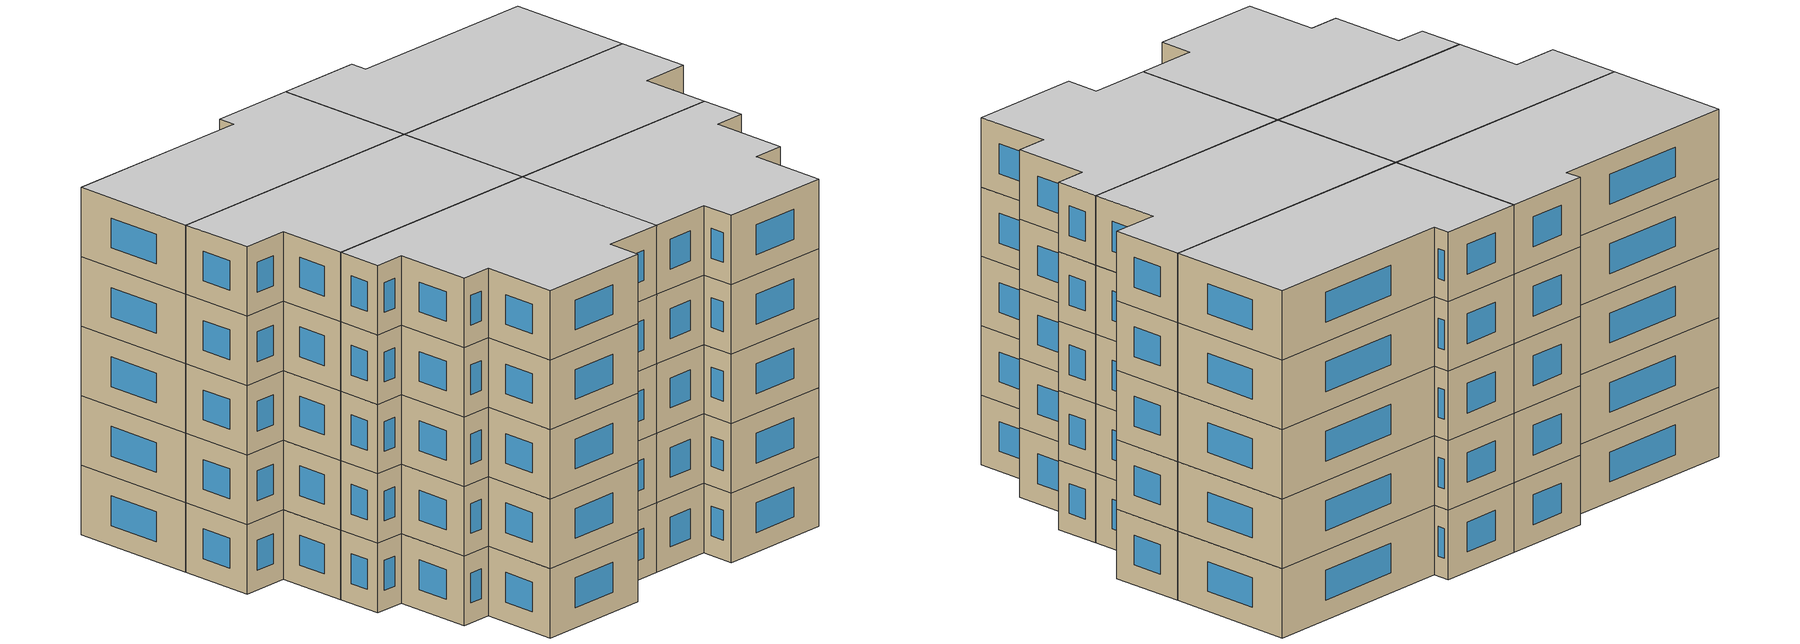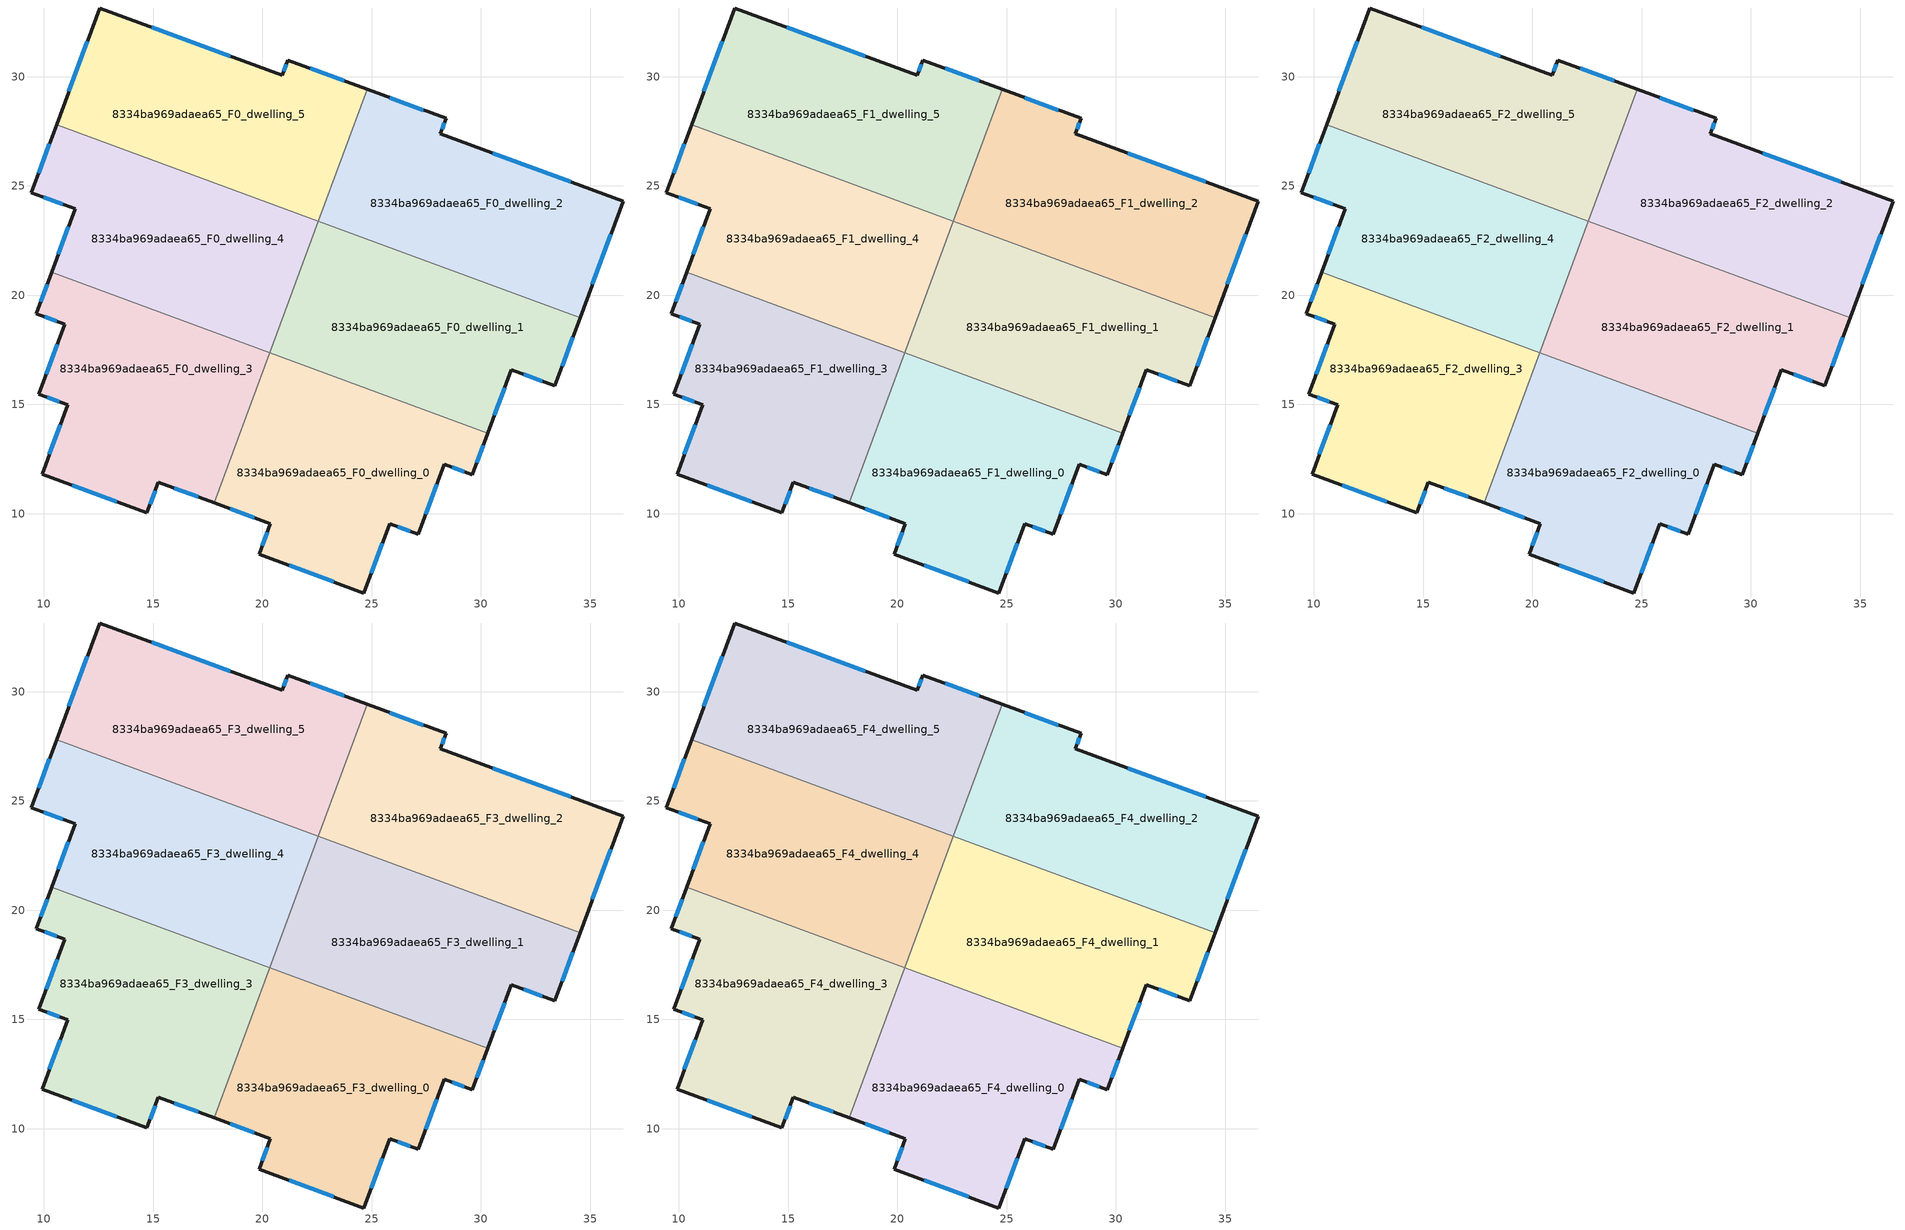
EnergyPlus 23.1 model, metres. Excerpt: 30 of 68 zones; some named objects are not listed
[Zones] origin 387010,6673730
8334ba969adaea65_F0_dwelling_0
 floor ground (EU_floor_Construction): 30.31,13.67 29.61,11.78 28.31,12.26 27.13,9.06 25.82,9.54 24.65,6.37 19.84,8.14 20.36,9.55 17.8,10.5 20.33,17.36 z0
 wall outside (EU_wall_Construction): 17.8,10.5 20.36,9.55 19.84,8.14 24.65,6.37 25.82,9.54 27.13,9.06 28.31,12.26 29.61,11.78 30.31,13.67 z0:3
 wall to 8334ba969adaea65_F0_dwelling_3 (EU_wall_Construction): 20.33,17.36 17.8,10.5 z0:3
 wall to 8334ba969adaea65_F0_dwelling_1 (EU_wall_Construction): 30.31,13.67 20.33,17.36 z0:3
 window (EU_Window_Construction): 26.19,9.41 26.76,9.2 / 24.98,7.28 25.48,8.64 / 21.22,7.63 23.27,6.88 / 20.21,9.15 19.99,8.54 / 18.53,10.22 19.63,9.82 / 29.81,12.32 30.11,13.13 / 28.68,12.13 29.24,11.92 / 27.47,9.98 27.98,11.35 z0.86:2.14
8334ba969adaea65_F0_dwelling_1
 floor ground (EU_floor_Construction): 34.54,18.97 33.39,15.85 31.39,16.59 30.31,13.67 20.33,17.36 22.56,23.39 z0
 wall outside (EU_wall_Construction): 30.31,13.67 31.39,16.59 33.39,15.85 34.54,18.97 z0:3
 wall to 8334ba969adaea65_F0_dwelling_4 (EU_wall_Construction): 22.56,23.39 20.33,17.36 z0:3
 wall to 8334ba969adaea65_F0_dwelling_2 (EU_wall_Construction): 34.54,18.97 22.56,23.39 z0:3
 window (EU_Window_Construction): 33.72,16.74 34.21,18.08 / 31.96,16.38 32.82,16.06 / 30.62,14.51 31.08,15.76 z0.86:2.14
8334ba969adaea65_F0_dwelling_2
 floor ground (EU_floor_Construction): 36.51,24.3 34.54,18.97 22.56,23.39 24.78,29.43 28.41,28.09 28.15,27.39 z0
 wall outside (EU_wall_Construction): 34.54,18.97 36.51,24.3 28.15,27.39 28.41,28.09 24.78,29.43 z0:3
 wall to 8334ba969adaea65_F0_dwelling_5 (EU_wall_Construction): 24.78,29.43 22.56,23.39 z0:3
 window (EU_Window_Construction): 34.12,25.18 30.53,26.51 / 35.1,20.49 35.94,22.78 / 27.37,28.47 25.82,29.05 / 28.22,27.59 28.33,27.89 z0.86:2.14
8334ba969adaea65_F0_dwelling_3
 floor ground (EU_floor_Construction): 20.33,17.36 17.8,10.5 15.23,11.44 14.71,10.04 9.91,11.81 11.08,14.98 9.77,15.47 10.95,18.67 9.65,19.15 10.35,21.04 z0
 wall outside (EU_wall_Construction): 10.35,21.04 9.65,19.15 10.95,18.67 9.77,15.47 11.08,14.98 9.91,11.81 14.71,10.04 15.23,11.44 17.8,10.5 z0:3
 wall to 8334ba969adaea65_F0_dwelling_4 (EU_wall_Construction): 20.33,17.36 10.35,21.04 z0:3
 window (EU_Window_Construction): 10.15,15.33 10.71,15.12 / 10.61,17.75 10.11,16.38 / 10.02,19.01 10.58,18.81 / 10.15,20.5 9.85,19.69 / 15.97,11.17 17.07,10.77 / 14.86,10.44 15.08,11.04 / 11.28,11.3 13.34,10.54 / 10.75,14.07 10.25,12.71 z0.86:2.14
8334ba969adaea65_F0_dwelling_4
 floor ground (EU_floor_Construction): 22.56,23.39 20.33,17.36 10.35,21.04 11.43,23.96 9.42,24.69 10.58,27.81 z0
 wall outside (EU_wall_Construction): 10.58,27.81 9.42,24.69 11.43,23.96 10.35,21.04 z0:3
 wall to 8334ba969adaea65_F0_dwelling_5 (EU_wall_Construction): 22.56,23.39 10.58,27.81 z0:3
 window (EU_Window_Construction): 11.12,23.12 10.66,21.87 / 10,24.48 10.85,24.17 / 10.25,26.92 9.75,25.58 z0.86:2.14
8334ba969adaea65_F0_dwelling_5
 floor ground (EU_floor_Construction): 24.78,29.43 22.56,23.39 10.58,27.81 12.54,33.14 20.9,30.06 21.16,30.76 z0
 wall outside (EU_wall_Construction): 24.78,29.43 21.16,30.76 20.9,30.06 12.54,33.14 10.58,27.81 z0:3
 window (EU_Window_Construction): 23.75,29.81 22.2,30.38 / 11.98,31.62 11.14,29.34 / 18.52,30.94 14.93,32.26 / 21.09,30.56 20.98,30.26 z0.86:2.14
8334ba969adaea65_F1_dwelling_0
 floor to 8334ba969adaea65_F0_dwelling_0 (EU_floor_Construction): 30.31,13.67 29.61,11.78 28.31,12.26 27.13,9.06 25.82,9.54 24.65,6.37 19.84,8.14 20.36,9.55 17.8,10.5 20.33,17.36 z3
 wall outside (EU_wall_Construction): 17.8,10.5 20.36,9.55 19.84,8.14 24.65,6.37 25.82,9.54 27.13,9.06 28.31,12.26 29.61,11.78 30.31,13.67 z3:6
 wall to 8334ba969adaea65_F1_dwelling_3 (EU_wall_Construction): 20.33,17.36 17.8,10.5 z3:6
 wall to 8334ba969adaea65_F1_dwelling_1 (EU_wall_Construction): 30.31,13.67 20.33,17.36 z3:6
 window (EU_Window_Construction): 26.19,9.41 26.76,9.2 / 24.98,7.28 25.48,8.64 / 21.22,7.63 23.27,6.88 / 20.21,9.15 19.99,8.54 / 18.53,10.22 19.63,9.82 / 29.81,12.32 30.11,13.13 / 28.68,12.13 29.24,11.92 / 27.47,9.98 27.98,11.35 z3.86:5.14
8334ba969adaea65_F1_dwelling_1
 floor to 8334ba969adaea65_F0_dwelling_1 (EU_floor_Construction): 34.54,18.97 33.39,15.85 31.39,16.59 30.31,13.67 20.33,17.36 22.56,23.39 z3
 wall outside (EU_wall_Construction): 30.31,13.67 31.39,16.59 33.39,15.85 34.54,18.97 z3:6
 wall to 8334ba969adaea65_F1_dwelling_4 (EU_wall_Construction): 22.56,23.39 20.33,17.36 z3:6
 wall to 8334ba969adaea65_F1_dwelling_2 (EU_wall_Construction): 34.54,18.97 22.56,23.39 z3:6
 window (EU_Window_Construction): 33.72,16.74 34.21,18.08 / 31.96,16.38 32.82,16.06 / 30.62,14.51 31.08,15.76 z3.86:5.14
8334ba969adaea65_F1_dwelling_2
 floor to 8334ba969adaea65_F0_dwelling_2 (EU_floor_Construction): 36.51,24.3 34.54,18.97 22.56,23.39 24.78,29.43 28.41,28.09 28.15,27.39 z3
 wall outside (EU_wall_Construction): 34.54,18.97 36.51,24.3 28.15,27.39 28.41,28.09 24.78,29.43 z3:6
 wall to 8334ba969adaea65_F1_dwelling_5 (EU_wall_Construction): 24.78,29.43 22.56,23.39 z3:6
 window (EU_Window_Construction): 34.12,25.18 30.53,26.51 / 35.1,20.49 35.94,22.78 / 27.37,28.47 25.82,29.05 / 28.22,27.59 28.33,27.89 z3.86:5.14
8334ba969adaea65_F1_dwelling_3
 floor to 8334ba969adaea65_F0_dwelling_3 (EU_floor_Construction): 20.33,17.36 17.8,10.5 15.23,11.44 14.71,10.04 9.91,11.81 11.08,14.98 9.77,15.47 10.95,18.67 9.65,19.15 10.35,21.04 z3
 wall outside (EU_wall_Construction): 10.35,21.04 9.65,19.15 10.95,18.67 9.77,15.47 11.08,14.98 9.91,11.81 14.71,10.04 15.23,11.44 17.8,10.5 z3:6
 wall to 8334ba969adaea65_F1_dwelling_4 (EU_wall_Construction): 20.33,17.36 10.35,21.04 z3:6
 window (EU_Window_Construction): 10.15,15.33 10.71,15.12 / 10.61,17.75 10.11,16.38 / 10.02,19.01 10.58,18.81 / 10.15,20.5 9.85,19.69 / 15.97,11.17 17.07,10.77 / 14.86,10.44 15.08,11.04 / 11.28,11.3 13.34,10.54 / 10.75,14.07 10.25,12.71 z3.86:5.14
8334ba969adaea65_F1_dwelling_4
 floor to 8334ba969adaea65_F0_dwelling_4 (EU_floor_Construction): 22.56,23.39 20.33,17.36 10.35,21.04 11.43,23.96 9.42,24.69 10.58,27.81 z3
 wall outside (EU_wall_Construction): 10.58,27.81 9.42,24.69 11.43,23.96 10.35,21.04 z3:6
 wall to 8334ba969adaea65_F1_dwelling_5 (EU_wall_Construction): 22.56,23.39 10.58,27.81 z3:6
 window (EU_Window_Construction): 11.12,23.12 10.66,21.87 / 10,24.48 10.85,24.17 / 10.25,26.92 9.75,25.58 z3.86:5.14
8334ba969adaea65_F1_dwelling_5
 floor to 8334ba969adaea65_F0_dwelling_5 (EU_floor_Construction): 24.78,29.43 22.56,23.39 10.58,27.81 12.54,33.14 20.9,30.06 21.16,30.76 z3
 wall outside (EU_wall_Construction): 24.78,29.43 21.16,30.76 20.9,30.06 12.54,33.14 10.58,27.81 z3:6
 window (EU_Window_Construction): 23.75,29.81 22.2,30.38 / 11.98,31.62 11.14,29.34 / 18.52,30.94 14.93,32.26 / 21.09,30.56 20.98,30.26 z3.86:5.14
8334ba969adaea65_F2_dwelling_0
 floor to 8334ba969adaea65_F1_dwelling_0 (EU_floor_Construction): 30.31,13.67 29.61,11.78 28.31,12.26 27.13,9.06 25.82,9.54 24.65,6.37 19.84,8.14 20.36,9.55 17.8,10.5 20.33,17.36 z6
 wall outside (EU_wall_Construction): 17.8,10.5 20.36,9.55 19.84,8.14 24.65,6.37 25.82,9.54 27.13,9.06 28.31,12.26 29.61,11.78 30.31,13.67 z6:9
 wall to 8334ba969adaea65_F2_dwelling_3 (EU_wall_Construction): 20.33,17.36 17.8,10.5 z6:9
 wall to 8334ba969adaea65_F2_dwelling_1 (EU_wall_Construction): 30.31,13.67 20.33,17.36 z6:9
 window (EU_Window_Construction): 26.19,9.41 26.76,9.2 / 24.98,7.28 25.48,8.64 / 21.22,7.63 23.27,6.88 / 20.21,9.15 19.99,8.54 / 18.53,10.22 19.63,9.82 / 29.81,12.32 30.11,13.13 / 28.68,12.13 29.24,11.92 / 27.47,9.98 27.98,11.35 z6.86:8.14
8334ba969adaea65_F2_dwelling_1
 floor to 8334ba969adaea65_F1_dwelling_1 (EU_floor_Construction): 34.54,18.97 33.39,15.85 31.39,16.59 30.31,13.67 20.33,17.36 22.56,23.39 z6
 wall outside (EU_wall_Construction): 30.31,13.67 31.39,16.59 33.39,15.85 34.54,18.97 z6:9
 wall to 8334ba969adaea65_F2_dwelling_4 (EU_wall_Construction): 22.56,23.39 20.33,17.36 z6:9
 wall to 8334ba969adaea65_F2_dwelling_2 (EU_wall_Construction): 34.54,18.97 22.56,23.39 z6:9
 window (EU_Window_Construction): 33.72,16.74 34.21,18.08 / 31.96,16.38 32.82,16.06 / 30.62,14.51 31.08,15.76 z6.86:8.14
8334ba969adaea65_F2_dwelling_2
 floor to 8334ba969adaea65_F1_dwelling_2 (EU_floor_Construction): 36.51,24.3 34.54,18.97 22.56,23.39 24.78,29.43 28.41,28.09 28.15,27.39 z6
 wall outside (EU_wall_Construction): 34.54,18.97 36.51,24.3 28.15,27.39 28.41,28.09 24.78,29.43 z6:9
 wall to 8334ba969adaea65_F2_dwelling_5 (EU_wall_Construction): 24.78,29.43 22.56,23.39 z6:9
 window (EU_Window_Construction): 34.12,25.18 30.53,26.51 / 35.1,20.49 35.94,22.78 / 27.37,28.47 25.82,29.05 / 28.22,27.59 28.33,27.89 z6.86:8.14
8334ba969adaea65_F2_dwelling_3
 floor to 8334ba969adaea65_F1_dwelling_3 (EU_floor_Construction): 20.33,17.36 17.8,10.5 15.23,11.44 14.71,10.04 9.91,11.81 11.08,14.98 9.77,15.47 10.95,18.67 9.65,19.15 10.35,21.04 z6
 wall outside (EU_wall_Construction): 10.35,21.04 9.65,19.15 10.95,18.67 9.77,15.47 11.08,14.98 9.91,11.81 14.71,10.04 15.23,11.44 17.8,10.5 z6:9
 wall to 8334ba969adaea65_F2_dwelling_4 (EU_wall_Construction): 20.33,17.36 10.35,21.04 z6:9
 window (EU_Window_Construction): 10.15,15.33 10.71,15.12 / 10.61,17.75 10.11,16.38 / 10.02,19.01 10.58,18.81 / 10.15,20.5 9.85,19.69 / 15.97,11.17 17.07,10.77 / 14.86,10.44 15.08,11.04 / 11.28,11.3 13.34,10.54 / 10.75,14.07 10.25,12.71 z6.86:8.14
8334ba969adaea65_F2_dwelling_4
 floor to 8334ba969adaea65_F1_dwelling_4 (EU_floor_Construction): 22.56,23.39 20.33,17.36 10.35,21.04 11.43,23.96 9.42,24.69 10.58,27.81 z6
 wall outside (EU_wall_Construction): 10.58,27.81 9.42,24.69 11.43,23.96 10.35,21.04 z6:9
 wall to 8334ba969adaea65_F2_dwelling_5 (EU_wall_Construction): 22.56,23.39 10.58,27.81 z6:9
 window (EU_Window_Construction): 11.12,23.12 10.66,21.87 / 10,24.48 10.85,24.17 / 10.25,26.92 9.75,25.58 z6.86:8.14
8334ba969adaea65_F2_dwelling_5
 floor to 8334ba969adaea65_F1_dwelling_5 (EU_floor_Construction): 24.78,29.43 22.56,23.39 10.58,27.81 12.54,33.14 20.9,30.06 21.16,30.76 z6
 wall outside (EU_wall_Construction): 24.78,29.43 21.16,30.76 20.9,30.06 12.54,33.14 10.58,27.81 z6:9
 window (EU_Window_Construction): 23.75,29.81 22.2,30.38 / 11.98,31.62 11.14,29.34 / 18.52,30.94 14.93,32.26 / 21.09,30.56 20.98,30.26 z6.86:8.14
8334ba969adaea65_F3_dwelling_0
 floor to 8334ba969adaea65_F2_dwelling_0 (EU_floor_Construction): 30.31,13.67 29.61,11.78 28.31,12.26 27.13,9.06 25.82,9.54 24.65,6.37 19.84,8.14 20.36,9.55 17.8,10.5 20.33,17.36 z9
 wall outside (EU_wall_Construction): 17.8,10.5 20.36,9.55 19.84,8.14 24.65,6.37 25.82,9.54 27.13,9.06 28.31,12.26 29.61,11.78 30.31,13.67 z9:12
 wall to 8334ba969adaea65_F3_dwelling_3 (EU_wall_Construction): 20.33,17.36 17.8,10.5 z9:12
 wall to 8334ba969adaea65_F3_dwelling_1 (EU_wall_Construction): 30.31,13.67 20.33,17.36 z9:12
 window (EU_Window_Construction): 26.19,9.41 26.76,9.2 / 24.98,7.28 25.48,8.64 / 21.22,7.63 23.27,6.88 / 20.21,9.15 19.99,8.54 / 18.53,10.22 19.63,9.82 / 29.81,12.32 30.11,13.13 / 28.68,12.13 29.24,11.92 / 27.47,9.98 27.98,11.35 z9.86:11.14
8334ba969adaea65_F3_dwelling_1
 floor to 8334ba969adaea65_F2_dwelling_1 (EU_floor_Construction): 34.54,18.97 33.39,15.85 31.39,16.59 30.31,13.67 20.33,17.36 22.56,23.39 z9
 wall outside (EU_wall_Construction): 30.31,13.67 31.39,16.59 33.39,15.85 34.54,18.97 z9:12
 wall to 8334ba969adaea65_F3_dwelling_4 (EU_wall_Construction): 22.56,23.39 20.33,17.36 z9:12
 wall to 8334ba969adaea65_F3_dwelling_2 (EU_wall_Construction): 34.54,18.97 22.56,23.39 z9:12
 window (EU_Window_Construction): 33.72,16.74 34.21,18.08 / 31.96,16.38 32.82,16.06 / 30.62,14.51 31.08,15.76 z9.86:11.14
8334ba969adaea65_F3_dwelling_2
 floor to 8334ba969adaea65_F2_dwelling_2 (EU_floor_Construction): 36.51,24.3 34.54,18.97 22.56,23.39 24.78,29.43 28.41,28.09 28.15,27.39 z9
 wall outside (EU_wall_Construction): 34.54,18.97 36.51,24.3 28.15,27.39 28.41,28.09 24.78,29.43 z9:12
 wall to 8334ba969adaea65_F3_dwelling_5 (EU_wall_Construction): 24.78,29.43 22.56,23.39 z9:12
 window (EU_Window_Construction): 34.12,25.18 30.53,26.51 / 35.1,20.49 35.94,22.78 / 27.37,28.47 25.82,29.05 / 28.22,27.59 28.33,27.89 z9.86:11.14
8334ba969adaea65_F3_dwelling_3
 floor to 8334ba969adaea65_F2_dwelling_3 (EU_floor_Construction): 20.33,17.36 17.8,10.5 15.23,11.44 14.71,10.04 9.91,11.81 11.08,14.98 9.77,15.47 10.95,18.67 9.65,19.15 10.35,21.04 z9
 wall outside (EU_wall_Construction): 10.35,21.04 9.65,19.15 10.95,18.67 9.77,15.47 11.08,14.98 9.91,11.81 14.71,10.04 15.23,11.44 17.8,10.5 z9:12
 wall to 8334ba969adaea65_F3_dwelling_4 (EU_wall_Construction): 20.33,17.36 10.35,21.04 z9:12
 window (EU_Window_Construction): 10.15,15.33 10.71,15.12 / 10.61,17.75 10.11,16.38 / 10.02,19.01 10.58,18.81 / 10.15,20.5 9.85,19.69 / 15.97,11.17 17.07,10.77 / 14.86,10.44 15.08,11.04 / 11.28,11.3 13.34,10.54 / 10.75,14.07 10.25,12.71 z9.86:11.14
8334ba969adaea65_F3_dwelling_4
 floor to 8334ba969adaea65_F2_dwelling_4 (EU_floor_Construction): 22.56,23.39 20.33,17.36 10.35,21.04 11.43,23.96 9.42,24.69 10.58,27.81 z9
 wall outside (EU_wall_Construction): 10.58,27.81 9.42,24.69 11.43,23.96 10.35,21.04 z9:12
 wall to 8334ba969adaea65_F3_dwelling_5 (EU_wall_Construction): 22.56,23.39 10.58,27.81 z9:12
 window (EU_Window_Construction): 11.12,23.12 10.66,21.87 / 10,24.48 10.85,24.17 / 10.25,26.92 9.75,25.58 z9.86:11.14
8334ba969adaea65_F3_dwelling_5
 floor to 8334ba969adaea65_F2_dwelling_5 (EU_floor_Construction): 24.78,29.43 22.56,23.39 10.58,27.81 12.54,33.14 20.9,30.06 21.16,30.76 z9
 wall outside (EU_wall_Construction): 24.78,29.43 21.16,30.76 20.9,30.06 12.54,33.14 10.58,27.81 z9:12
 window (EU_Window_Construction): 23.75,29.81 22.2,30.38 / 11.98,31.62 11.14,29.34 / 18.52,30.94 14.93,32.26 / 21.09,30.56 20.98,30.26 z9.86:11.14
8334ba969adaea65_F4_dwelling_0
 floor to 8334ba969adaea65_F3_dwelling_0 (EU_floor_Construction): 30.31,13.67 29.61,11.78 28.31,12.26 27.13,9.06 25.82,9.54 24.65,6.37 19.84,8.14 20.36,9.55 17.8,10.5 20.33,17.36 z12
 wall outside (EU_wall_Construction): 17.8,10.5 20.36,9.55 19.84,8.14 24.65,6.37 25.82,9.54 27.13,9.06 28.31,12.26 29.61,11.78 30.31,13.67 z12:15
 wall to 8334ba969adaea65_F4_dwelling_3 (EU_wall_Construction): 20.33,17.36 17.8,10.5 z12:15
 wall to 8334ba969adaea65_F4_dwelling_1 (EU_wall_Construction): 30.31,13.67 20.33,17.36 z12:15
 window (EU_Window_Construction): 26.19,9.41 26.76,9.2 / 24.98,7.28 25.48,8.64 / 21.22,7.63 23.27,6.88 / 20.21,9.15 19.99,8.54 / 18.53,10.22 19.63,9.82 / 29.81,12.32 30.11,13.13 / 28.68,12.13 29.24,11.92 / 27.47,9.98 27.98,11.35 z12.86:14.14
 ceiling to 8334ba969adaea65_F5_dwelling_0 (EU_floor_Construction): 27.13,9.06 28.31,12.26 29.61,11.78 30.31,13.67 20.33,17.36 17.8,10.5 20.36,9.55 19.84,8.14 24.65,6.37 25.82,9.54 z15
8334ba969adaea65_F4_dwelling_1
 floor to 8334ba969adaea65_F3_dwelling_1 (EU_floor_Construction): 34.54,18.97 33.39,15.85 31.39,16.59 30.31,13.67 20.33,17.36 22.56,23.39 z12
 wall outside (EU_wall_Construction): 30.31,13.67 31.39,16.59 33.39,15.85 34.54,18.97 z12:15
 wall to 8334ba969adaea65_F4_dwelling_4 (EU_wall_Construction): 22.56,23.39 20.33,17.36 z12:15
 wall to 8334ba969adaea65_F4_dwelling_2 (EU_wall_Construction): 34.54,18.97 22.56,23.39 z12:15
 window (EU_Window_Construction): 33.72,16.74 34.21,18.08 / 31.96,16.38 32.82,16.06 / 30.62,14.51 31.08,15.76 z12.86:14.14
 ceiling to 8334ba969adaea65_F5_dwelling_1 (EU_floor_Construction): 33.39,15.85 34.54,18.97 22.56,23.39 20.33,17.36 30.31,13.67 31.39,16.59 z15
8334ba969adaea65_F4_dwelling_2
 floor to 8334ba969adaea65_F3_dwelling_2 (EU_floor_Construction): 36.51,24.3 34.54,18.97 22.56,23.39 24.78,29.43 28.41,28.09 28.15,27.39 z12
 wall outside (EU_wall_Construction): 34.54,18.97 36.51,24.3 28.15,27.39 28.41,28.09 24.78,29.43 z12:15
 wall to 8334ba969adaea65_F4_dwelling_5 (EU_wall_Construction): 24.78,29.43 22.56,23.39 z12:15
 window (EU_Window_Construction): 34.12,25.18 30.53,26.51 / 35.1,20.49 35.94,22.78 / 27.37,28.47 25.82,29.05 / 28.22,27.59 28.33,27.89 z12.86:14.14
 ceiling to 8334ba969adaea65_F5_dwelling_2 (EU_floor_Construction): 34.54,18.97 36.51,24.3 28.15,27.39 28.41,28.09 24.78,29.43 22.56,23.39 z15
8334ba969adaea65_F4_dwelling_3
 floor to 8334ba969adaea65_F3_dwelling_3 (EU_floor_Construction): 20.33,17.36 17.8,10.5 15.23,11.44 14.71,10.04 9.91,11.81 11.08,14.98 9.77,15.47 10.95,18.67 9.65,19.15 10.35,21.04 z12
 wall outside (EU_wall_Construction): 10.35,21.04 9.65,19.15 10.95,18.67 9.77,15.47 11.08,14.98 9.91,11.81 14.71,10.04 15.23,11.44 17.8,10.5 z12:15
 wall to 8334ba969adaea65_F4_dwelling_4 (EU_wall_Construction): 20.33,17.36 10.35,21.04 z12:15
 window (EU_Window_Construction): 10.15,15.33 10.71,15.12 / 10.61,17.75 10.11,16.38 / 10.02,19.01 10.58,18.81 / 10.15,20.5 9.85,19.69 / 15.97,11.17 17.07,10.77 / 14.86,10.44 15.08,11.04 / 11.28,11.3 13.34,10.54 / 10.75,14.07 10.25,12.71 z12.86:14.14
 ceiling to 8334ba969adaea65_F5_dwelling_3 (EU_floor_Construction): 17.8,10.5 20.33,17.36 10.35,21.04 9.65,19.15 10.95,18.67 9.77,15.47 11.08,14.98 9.91,11.81 14.71,10.04 15.23,11.44 z15
8334ba969adaea65_F4_dwelling_4
 floor to 8334ba969adaea65_F3_dwelling_4 (EU_floor_Construction): 22.56,23.39 20.33,17.36 10.35,21.04 11.43,23.96 9.42,24.69 10.58,27.81 z12
 wall outside (EU_wall_Construction): 10.58,27.81 9.42,24.69 11.43,23.96 10.35,21.04 z12:15
 wall to 8334ba969adaea65_F4_dwelling_5 (EU_wall_Construction): 22.56,23.39 10.58,27.81 z12:15
 window (EU_Window_Construction): 11.12,23.12 10.66,21.87 / 10,24.48 10.85,24.17 / 10.25,26.92 9.75,25.58 z12.86:14.14
 ceiling to 8334ba969adaea65_F5_dwelling_4 (EU_floor_Construction): 20.33,17.36 22.56,23.39 10.58,27.81 9.42,24.69 11.43,23.96 10.35,21.04 z15
8334ba969adaea65_F4_dwelling_5
 floor to 8334ba969adaea65_F3_dwelling_5 (EU_floor_Construction): 24.78,29.43 22.56,23.39 10.58,27.81 12.54,33.14 20.9,30.06 21.16,30.76 z12
 wall outside (EU_wall_Construction): 24.78,29.43 21.16,30.76 20.9,30.06 12.54,33.14 10.58,27.81 z12:15
 window (EU_Window_Construction): 23.75,29.81 22.2,30.38 / 11.98,31.62 11.14,29.34 / 18.52,30.94 14.93,32.26 / 21.09,30.56 20.98,30.26 z12.86:14.14
 ceiling to 8334ba969adaea65_F5_dwelling_5 (EU_floor_Construction): 22.56,23.39 24.78,29.43 21.16,30.76 20.9,30.06 12.54,33.14 10.58,27.81 z15
[Building]
EU S2 Campaign: North Axis=0; Terrain=City; Solar Distribution=FullExterior
[Site:Location]
Helsinki-Vantaa.AP: Latitude=60.317; Longitude=24.963; Time Zone=2; Elevation=54.6
[SizingPeriod:WeatherFileDays]
AnnualSizingPeriod: Begin Month=1; Begin Day of Month=1; End Month=12; End Day of Month=31; Day of Week for Start Day=Monday; Use Weather File Daylight Saving Period=No; Use Weather File Rain and Snow Indicators=No
[MATERIAL]
EU_InternalMass_Material: Roughness=MediumRough; Thickness=0.1; Conductivity=1; Density=1800; Specific Heat=900; Thermal Absorptance=0.9; Solar Absorptance=0.7; Visible Absorptance=0.7
[MATERIAL:NOMASS] Roughness=MediumRough; Thermal Absorptance=0.9; Solar Absorptance=0.7; Visible Absorptance=0.7
Name | Thermal Resistance
EU_wall_NoMass | 2.6932
EU_floor_NoMass | 2.22482
[WINDOWMATERIAL:SIMPLEGLAZINGSYSTEM]
EU_Window_SimpleGlazing: UFactor=2.14966; Solar Heat Gain Coefficient=0.7; Visible Transmittance=0.7
[CONSTRUCTION]
EU_wall_Construction: EU_wall_NoMass
EU_floor_Construction: EU_floor_NoMass
EU_Window_Construction: EU_Window_SimpleGlazing
EU_InternalMass_Construction: EU_InternalMass_Material
[ZONE] Type=1; Multiplier=1; Ceiling Height=autocalculate; Floor Area=autocalculate; Part of Total Floor Area=Yes
Name | Volume
8334ba969adaea65_F0_dwelling_0; 8334ba969adaea65_F1_dwelling_0; 8334ba969adaea65_F2_dwelling_0; 8334ba969adaea65_F3_dwelling_0; 8334ba969adaea65_F4_dwelling_0 | 226.511
8334ba969adaea65_F0_dwelling_1; 8334ba969adaea65_F1_dwelling_1; 8334ba969adaea65_F2_dwelling_1; 8334ba969adaea65_F3_dwelling_1; 8334ba969adaea65_F4_dwelling_1 | 226.518
8334ba969adaea65_F0_dwelling_2; 8334ba969adaea65_F1_dwelling_2; 8334ba969adaea65_F2_dwelling_2; 8334ba969adaea65_F3_dwelling_2; 8334ba969adaea65_F4_dwelling_2 | 226.515
8334ba969adaea65_F0_dwelling_3; 8334ba969adaea65_F1_dwelling_3; 8334ba969adaea65_F2_dwelling_3; 8334ba969adaea65_F3_dwelling_3; 8334ba969adaea65_F4_dwelling_3 | 226.514
8334ba969adaea65_F0_dwelling_4; 8334ba969adaea65_F1_dwelling_4; 8334ba969adaea65_F2_dwelling_4; 8334ba969adaea65_F3_dwelling_4; 8334ba969adaea65_F4_dwelling_4 | 226.5
8334ba969adaea65_F0_dwelling_5; 8334ba969adaea65_F1_dwelling_5; 8334ba969adaea65_F2_dwelling_5; 8334ba969adaea65_F3_dwelling_5; 8334ba969adaea65_F4_dwelling_5 | 226.492
[INTERNALMASS] Construction=EU_InternalMass_Construction
Name | Zone or ZoneList | Surface Area
8334ba969adaea65_F0_dwelling_0_EU_InternalMass | 8334ba969adaea65_F0_dwelling_0 | 75.5045
8334ba969adaea65_F0_dwelling_1_EU_InternalMass | 8334ba969adaea65_F0_dwelling_1 | 75.5056
8334ba969adaea65_F0_dwelling_2_EU_InternalMass | 8334ba969adaea65_F0_dwelling_2 | 75.5049
8334ba969adaea65_F0_dwelling_3_EU_InternalMass | 8334ba969adaea65_F0_dwelling_3 | 75.5039
8334ba969adaea65_F0_dwelling_4_EU_InternalMass | 8334ba969adaea65_F0_dwelling_4 | 75.5001
8334ba969adaea65_F0_dwelling_5_EU_InternalMass | 8334ba969adaea65_F0_dwelling_5 | 75.4975
8334ba969adaea65_F1_dwelling_0_EU_InternalMass | 8334ba969adaea65_F1_dwelling_0 | 75.5045
8334ba969adaea65_F1_dwelling_1_EU_InternalMass | 8334ba969adaea65_F1_dwelling_1 | 75.5056
8334ba969adaea65_F1_dwelling_2_EU_InternalMass | 8334ba969adaea65_F1_dwelling_2 | 75.5049
8334ba969adaea65_F1_dwelling_3_EU_InternalMass | 8334ba969adaea65_F1_dwelling_3 | 75.5039
8334ba969adaea65_F1_dwelling_4_EU_InternalMass | 8334ba969adaea65_F1_dwelling_4 | 75.5001
8334ba969adaea65_F1_dwelling_5_EU_InternalMass | 8334ba969adaea65_F1_dwelling_5 | 75.4975
8334ba969adaea65_F2_dwelling_0_EU_InternalMass | 8334ba969adaea65_F2_dwelling_0 | 75.5045
8334ba969adaea65_F2_dwelling_1_EU_InternalMass | 8334ba969adaea65_F2_dwelling_1 | 75.5056
8334ba969adaea65_F2_dwelling_2_EU_InternalMass | 8334ba969adaea65_F2_dwelling_2 | 75.5049
8334ba969adaea65_F2_dwelling_3_EU_InternalMass | 8334ba969adaea65_F2_dwelling_3 | 75.5039
8334ba969adaea65_F2_dwelling_4_EU_InternalMass | 8334ba969adaea65_F2_dwelling_4 | 75.5001
8334ba969adaea65_F2_dwelling_5_EU_InternalMass | 8334ba969adaea65_F2_dwelling_5 | 75.4975
8334ba969adaea65_F3_dwelling_0_EU_InternalMass | 8334ba969adaea65_F3_dwelling_0 | 75.5045
8334ba969adaea65_F3_dwelling_1_EU_InternalMass | 8334ba969adaea65_F3_dwelling_1 | 75.5056
8334ba969adaea65_F3_dwelling_2_EU_InternalMass | 8334ba969adaea65_F3_dwelling_2 | 75.5049
8334ba969adaea65_F3_dwelling_3_EU_InternalMass | 8334ba969adaea65_F3_dwelling_3 | 75.5039
8334ba969adaea65_F3_dwelling_4_EU_InternalMass | 8334ba969adaea65_F3_dwelling_4 | 75.5001
8334ba969adaea65_F3_dwelling_5_EU_InternalMass | 8334ba969adaea65_F3_dwelling_5 | 75.4975
8334ba969adaea65_F4_dwelling_0_EU_InternalMass | 8334ba969adaea65_F4_dwelling_0 | 75.5045
8334ba969adaea65_F4_dwelling_1_EU_InternalMass | 8334ba969adaea65_F4_dwelling_1 | 75.5056
8334ba969adaea65_F4_dwelling_2_EU_InternalMass | 8334ba969adaea65_F4_dwelling_2 | 75.5049
8334ba969adaea65_F4_dwelling_3_EU_InternalMass | 8334ba969adaea65_F4_dwelling_3 | 75.5039
8334ba969adaea65_F4_dwelling_4_EU_InternalMass | 8334ba969adaea65_F4_dwelling_4 | 75.5001
8334ba969adaea65_F4_dwelling_5_EU_InternalMass | 8334ba969adaea65_F4_dwelling_5 | 75.4975
[OTHEREQUIPMENT] Fuel Type=Electricity; Design Level Calculation Method=Watts/Area; Power per Zone Floor Area=1; Fraction Latent=0; Fraction Radiant=0; Fraction Lost=0; Carbon Dioxide Generation Rate=0; EndUse Subcategory=EU_Step8_InternalGains
Name | Zone or ZoneList or Space or SpaceList | Schedule
EU_Step8_InternalGain_8334ba969adaea65_F0_dwelling_0_f000 | 8334ba969adaea65_F0_dwelling_0 | EU_Step8_GainSchedule_8334ba969adaea65_F0_dwelling_0_f000
EU_Step8_InternalGain_8334ba969adaea65_F0_dwelling_1_f000 | 8334ba969adaea65_F0_dwelling_1 | EU_Step8_GainSchedule_8334ba969adaea65_F0_dwelling_1_f000
EU_Step8_InternalGain_8334ba969adaea65_F0_dwelling_2_f000 | 8334ba969adaea65_F0_dwelling_2 | EU_Step8_GainSchedule_8334ba969adaea65_F0_dwelling_2_f000
EU_Step8_InternalGain_8334ba969adaea65_F0_dwelling_3_f000 | 8334ba969adaea65_F0_dwelling_3 | EU_Step8_GainSchedule_8334ba969adaea65_F0_dwelling_3_f000
EU_Step8_InternalGain_8334ba969adaea65_F0_dwelling_4_f000 | 8334ba969adaea65_F0_dwelling_4 | EU_Step8_GainSchedule_8334ba969adaea65_F0_dwelling_4_f000
EU_Step8_InternalGain_8334ba969adaea65_F0_dwelling_5_f000 | 8334ba969adaea65_F0_dwelling_5 | EU_Step8_GainSchedule_8334ba969adaea65_F0_dwelling_5_f000
EU_Step8_InternalGain_8334ba969adaea65_F1_dwelling_0_f000 | 8334ba969adaea65_F1_dwelling_0 | EU_Step8_GainSchedule_8334ba969adaea65_F1_dwelling_0_f000
EU_Step8_InternalGain_8334ba969adaea65_F1_dwelling_1_f000 | 8334ba969adaea65_F1_dwelling_1 | EU_Step8_GainSchedule_8334ba969adaea65_F1_dwelling_1_f000
EU_Step8_InternalGain_8334ba969adaea65_F1_dwelling_2_f000 | 8334ba969adaea65_F1_dwelling_2 | EU_Step8_GainSchedule_8334ba969adaea65_F1_dwelling_2_f000
EU_Step8_InternalGain_8334ba969adaea65_F1_dwelling_3_f000 | 8334ba969adaea65_F1_dwelling_3 | EU_Step8_GainSchedule_8334ba969adaea65_F1_dwelling_3_f000
EU_Step8_InternalGain_8334ba969adaea65_F1_dwelling_4_f000 | 8334ba969adaea65_F1_dwelling_4 | EU_Step8_GainSchedule_8334ba969adaea65_F1_dwelling_4_f000
EU_Step8_InternalGain_8334ba969adaea65_F1_dwelling_5_f000 | 8334ba969adaea65_F1_dwelling_5 | EU_Step8_GainSchedule_8334ba969adaea65_F1_dwelling_5_f000
EU_Step8_InternalGain_8334ba969adaea65_F2_dwelling_0_f000 | 8334ba969adaea65_F2_dwelling_0 | EU_Step8_GainSchedule_8334ba969adaea65_F2_dwelling_0_f000
EU_Step8_InternalGain_8334ba969adaea65_F2_dwelling_1_f000 | 8334ba969adaea65_F2_dwelling_1 | EU_Step8_GainSchedule_8334ba969adaea65_F2_dwelling_1_f000
EU_Step8_InternalGain_8334ba969adaea65_F2_dwelling_2_f000 | 8334ba969adaea65_F2_dwelling_2 | EU_Step8_GainSchedule_8334ba969adaea65_F2_dwelling_2_f000
EU_Step8_InternalGain_8334ba969adaea65_F2_dwelling_3_f000 | 8334ba969adaea65_F2_dwelling_3 | EU_Step8_GainSchedule_8334ba969adaea65_F2_dwelling_3_f000
EU_Step8_InternalGain_8334ba969adaea65_F2_dwelling_4_f000 | 8334ba969adaea65_F2_dwelling_4 | EU_Step8_GainSchedule_8334ba969adaea65_F2_dwelling_4_f000
EU_Step8_InternalGain_8334ba969adaea65_F2_dwelling_5_f000 | 8334ba969adaea65_F2_dwelling_5 | EU_Step8_GainSchedule_8334ba969adaea65_F2_dwelling_5_f000
EU_Step8_InternalGain_8334ba969adaea65_F3_dwelling_0_f000 | 8334ba969adaea65_F3_dwelling_0 | EU_Step8_GainSchedule_8334ba969adaea65_F3_dwelling_0_f000
EU_Step8_InternalGain_8334ba969adaea65_F3_dwelling_1_f000 | 8334ba969adaea65_F3_dwelling_1 | EU_Step8_GainSchedule_8334ba969adaea65_F3_dwelling_1_f000
EU_Step8_InternalGain_8334ba969adaea65_F3_dwelling_2_f000 | 8334ba969adaea65_F3_dwelling_2 | EU_Step8_GainSchedule_8334ba969adaea65_F3_dwelling_2_f000
EU_Step8_InternalGain_8334ba969adaea65_F3_dwelling_3_f000 | 8334ba969adaea65_F3_dwelling_3 | EU_Step8_GainSchedule_8334ba969adaea65_F3_dwelling_3_f000
EU_Step8_InternalGain_8334ba969adaea65_F3_dwelling_4_f000 | 8334ba969adaea65_F3_dwelling_4 | EU_Step8_GainSchedule_8334ba969adaea65_F3_dwelling_4_f000
EU_Step8_InternalGain_8334ba969adaea65_F3_dwelling_5_f000 | 8334ba969adaea65_F3_dwelling_5 | EU_Step8_GainSchedule_8334ba969adaea65_F3_dwelling_5_f000
EU_Step8_InternalGain_8334ba969adaea65_F4_dwelling_0_f000 | 8334ba969adaea65_F4_dwelling_0 | EU_Step8_GainSchedule_8334ba969adaea65_F4_dwelling_0_f000
EU_Step8_InternalGain_8334ba969adaea65_F4_dwelling_1_f000 | 8334ba969adaea65_F4_dwelling_1 | EU_Step8_GainSchedule_8334ba969adaea65_F4_dwelling_1_f000
EU_Step8_InternalGain_8334ba969adaea65_F4_dwelling_2_f000 | 8334ba969adaea65_F4_dwelling_2 | EU_Step8_GainSchedule_8334ba969adaea65_F4_dwelling_2_f000
EU_Step8_InternalGain_8334ba969adaea65_F4_dwelling_3_f000 | 8334ba969adaea65_F4_dwelling_3 | EU_Step8_GainSchedule_8334ba969adaea65_F4_dwelling_3_f000
EU_Step8_InternalGain_8334ba969adaea65_F4_dwelling_4_f000 | 8334ba969adaea65_F4_dwelling_4 | EU_Step8_GainSchedule_8334ba969adaea65_F4_dwelling_4_f000
EU_Step8_InternalGain_8334ba969adaea65_F4_dwelling_5_f000 | 8334ba969adaea65_F4_dwelling_5 | EU_Step8_GainSchedule_8334ba969adaea65_F4_dwelling_5_f000
[ZONEVENTILATION:DESIGNFLOWRATE] Schedule=EU_AlwaysOn; Design Flow Rate Calculation Method=AirChanges/Hour; Air Changes per Hour=0.586271; Ventilation Type=Natural; Fan Pressure Rise=0; Fan Total Efficiency=1; Constant Term Coefficient=1; Temperature Term Coefficient=0; Velocity Term Coefficient=0; Velocity Squared Term Coefficient=0; Minimum Indoor Temperature=-100; Maximum Indoor Temperature=100; Delta Temperature=-100; Minimum Outdoor Temperature=-100; Maximum Outdoor Temperature=100; Maximum Wind Speed=40
Name | Zone or ZoneList or Space or SpaceList
EU_ConstantAir_8334ba969adaea65_F0_dwelling_0 | 8334ba969adaea65_F0_dwelling_0
EU_ConstantAir_8334ba969adaea65_F0_dwelling_1 | 8334ba969adaea65_F0_dwelling_1
EU_ConstantAir_8334ba969adaea65_F0_dwelling_2 | 8334ba969adaea65_F0_dwelling_2
EU_ConstantAir_8334ba969adaea65_F0_dwelling_3 | 8334ba969adaea65_F0_dwelling_3
EU_ConstantAir_8334ba969adaea65_F0_dwelling_4 | 8334ba969adaea65_F0_dwelling_4
EU_ConstantAir_8334ba969adaea65_F0_dwelling_5 | 8334ba969adaea65_F0_dwelling_5
EU_ConstantAir_8334ba969adaea65_F1_dwelling_0 | 8334ba969adaea65_F1_dwelling_0
EU_ConstantAir_8334ba969adaea65_F1_dwelling_1 | 8334ba969adaea65_F1_dwelling_1
EU_ConstantAir_8334ba969adaea65_F1_dwelling_2 | 8334ba969adaea65_F1_dwelling_2
EU_ConstantAir_8334ba969adaea65_F1_dwelling_3 | 8334ba969adaea65_F1_dwelling_3
EU_ConstantAir_8334ba969adaea65_F1_dwelling_4 | 8334ba969adaea65_F1_dwelling_4
EU_ConstantAir_8334ba969adaea65_F1_dwelling_5 | 8334ba969adaea65_F1_dwelling_5
EU_ConstantAir_8334ba969adaea65_F2_dwelling_0 | 8334ba969adaea65_F2_dwelling_0
EU_ConstantAir_8334ba969adaea65_F2_dwelling_1 | 8334ba969adaea65_F2_dwelling_1
EU_ConstantAir_8334ba969adaea65_F2_dwelling_2 | 8334ba969adaea65_F2_dwelling_2
EU_ConstantAir_8334ba969adaea65_F2_dwelling_3 | 8334ba969adaea65_F2_dwelling_3
EU_ConstantAir_8334ba969adaea65_F2_dwelling_4 | 8334ba969adaea65_F2_dwelling_4
EU_ConstantAir_8334ba969adaea65_F2_dwelling_5 | 8334ba969adaea65_F2_dwelling_5
EU_ConstantAir_8334ba969adaea65_F3_dwelling_0 | 8334ba969adaea65_F3_dwelling_0
EU_ConstantAir_8334ba969adaea65_F3_dwelling_1 | 8334ba969adaea65_F3_dwelling_1
EU_ConstantAir_8334ba969adaea65_F3_dwelling_2 | 8334ba969adaea65_F3_dwelling_2
EU_ConstantAir_8334ba969adaea65_F3_dwelling_3 | 8334ba969adaea65_F3_dwelling_3
EU_ConstantAir_8334ba969adaea65_F3_dwelling_4 | 8334ba969adaea65_F3_dwelling_4
EU_ConstantAir_8334ba969adaea65_F3_dwelling_5 | 8334ba969adaea65_F3_dwelling_5
EU_ConstantAir_8334ba969adaea65_F4_dwelling_0 | 8334ba969adaea65_F4_dwelling_0
EU_ConstantAir_8334ba969adaea65_F4_dwelling_1 | 8334ba969adaea65_F4_dwelling_1
EU_ConstantAir_8334ba969adaea65_F4_dwelling_2 | 8334ba969adaea65_F4_dwelling_2
EU_ConstantAir_8334ba969adaea65_F4_dwelling_3 | 8334ba969adaea65_F4_dwelling_3
EU_ConstantAir_8334ba969adaea65_F4_dwelling_4 | 8334ba969adaea65_F4_dwelling_4
EU_ConstantAir_8334ba969adaea65_F4_dwelling_5 | 8334ba969adaea65_F4_dwelling_5
[HVACTEMPLATE:THERMOSTAT] Constant Heating Setpoint=20; Constant Cooling Setpoint=50
EU_HeatOnly_8334ba969adaea65_F0_dwelling_0; EU_HeatOnly_8334ba969adaea65_F0_dwelling_1; EU_HeatOnly_8334ba969adaea65_F0_dwelling_2; EU_HeatOnly_8334ba969adaea65_F0_dwelling_3; EU_HeatOnly_8334ba969adaea65_F0_dwelling_4; EU_HeatOnly_8334ba969adaea65_F0_dwelling_5; EU_HeatOnly_8334ba969adaea65_F1_dwelling_0; EU_HeatOnly_8334ba969adaea65_F1_dwelling_1; EU_HeatOnly_8334ba969adaea65_F1_dwelling_2; EU_HeatOnly_8334ba969adaea65_F1_dwelling_3; EU_HeatOnly_8334ba969adaea65_F1_dwelling_4; EU_HeatOnly_8334ba969adaea65_F1_dwelling_5; EU_HeatOnly_8334ba969adaea65_F2_dwelling_0; EU_HeatOnly_8334ba969adaea65_F2_dwelling_1; EU_HeatOnly_8334ba969adaea65_F2_dwelling_2; EU_HeatOnly_8334ba969adaea65_F2_dwelling_3; EU_HeatOnly_8334ba969adaea65_F2_dwelling_4; EU_HeatOnly_8334ba969adaea65_F2_dwelling_5; EU_HeatOnly_8334ba969adaea65_F3_dwelling_0; EU_HeatOnly_8334ba969adaea65_F3_dwelling_1; EU_HeatOnly_8334ba969adaea65_F3_dwelling_2; EU_HeatOnly_8334ba969adaea65_F3_dwelling_3; EU_HeatOnly_8334ba969adaea65_F3_dwelling_4; EU_HeatOnly_8334ba969adaea65_F3_dwelling_5; EU_HeatOnly_8334ba969adaea65_F4_dwelling_0; EU_HeatOnly_8334ba969adaea65_F4_dwelling_1; EU_HeatOnly_8334ba969adaea65_F4_dwelling_2
[HVACTEMPLATE:ZONE:IDEALLOADSAIRSYSTEM] System Availability Schedule=EU_AlwaysOn; Maximum Heating Supply Air Temperature=50; Minimum Cooling Supply Air Temperature=13; Maximum Heating Supply Air Humidity Ratio=0.0156; Minimum Cooling Supply Air Humidity Ratio=0.0077; Heating Limit=NoLimit; Cooling Limit=NoLimit; Heating Availability Schedule=EU_AlwaysOn; Cooling Availability Schedule=EU_CoolingOff; Dehumidification Control Type=ConstantSensibleHeatRatio; Cooling Sensible Heat Ratio=0.7; Dehumidification Setpoint=60; Humidification Control Type=None; Humidification Setpoint=30; Outdoor Air Method=None; Outdoor Air Flow Rate per Person=0.00944; Outdoor Air Flow Rate per Zone Floor Area=0; Outdoor Air Flow Rate per Zone=0; Demand Controlled Ventilation Type=None; Outdoor Air Economizer Type=NoEconomizer; Heat Recovery Type=None; Sensible Heat Recovery Effectiveness=0.7; Latent Heat Recovery Effectiveness=0.65
Name | Template Thermostat
8334ba969adaea65_F0_dwelling_0 | EU_HeatOnly_8334ba969adaea65_F0_dwelling_0
8334ba969adaea65_F0_dwelling_1 | EU_HeatOnly_8334ba969adaea65_F0_dwelling_1
8334ba969adaea65_F0_dwelling_2 | EU_HeatOnly_8334ba969adaea65_F0_dwelling_2
8334ba969adaea65_F0_dwelling_3 | EU_HeatOnly_8334ba969adaea65_F0_dwelling_3
8334ba969adaea65_F0_dwelling_4 | EU_HeatOnly_8334ba969adaea65_F0_dwelling_4
8334ba969adaea65_F0_dwelling_5 | EU_HeatOnly_8334ba969adaea65_F0_dwelling_5
8334ba969adaea65_F1_dwelling_0 | EU_HeatOnly_8334ba969adaea65_F1_dwelling_0
8334ba969adaea65_F1_dwelling_1 | EU_HeatOnly_8334ba969adaea65_F1_dwelling_1
8334ba969adaea65_F1_dwelling_2 | EU_HeatOnly_8334ba969adaea65_F1_dwelling_2
8334ba969adaea65_F1_dwelling_3 | EU_HeatOnly_8334ba969adaea65_F1_dwelling_3
8334ba969adaea65_F1_dwelling_4 | EU_HeatOnly_8334ba969adaea65_F1_dwelling_4
8334ba969adaea65_F1_dwelling_5 | EU_HeatOnly_8334ba969adaea65_F1_dwelling_5
8334ba969adaea65_F2_dwelling_0 | EU_HeatOnly_8334ba969adaea65_F2_dwelling_0
8334ba969adaea65_F2_dwelling_1 | EU_HeatOnly_8334ba969adaea65_F2_dwelling_1
8334ba969adaea65_F2_dwelling_2 | EU_HeatOnly_8334ba969adaea65_F2_dwelling_2
8334ba969adaea65_F2_dwelling_3 | EU_HeatOnly_8334ba969adaea65_F2_dwelling_3
8334ba969adaea65_F2_dwelling_4 | EU_HeatOnly_8334ba969adaea65_F2_dwelling_4
8334ba969adaea65_F2_dwelling_5 | EU_HeatOnly_8334ba969adaea65_F2_dwelling_5
8334ba969adaea65_F3_dwelling_0 | EU_HeatOnly_8334ba969adaea65_F3_dwelling_0
8334ba969adaea65_F3_dwelling_1 | EU_HeatOnly_8334ba969adaea65_F3_dwelling_1
8334ba969adaea65_F3_dwelling_2 | EU_HeatOnly_8334ba969adaea65_F3_dwelling_2
8334ba969adaea65_F3_dwelling_3 | EU_HeatOnly_8334ba969adaea65_F3_dwelling_3
8334ba969adaea65_F3_dwelling_4 | EU_HeatOnly_8334ba969adaea65_F3_dwelling_4
8334ba969adaea65_F3_dwelling_5 | EU_HeatOnly_8334ba969adaea65_F3_dwelling_5
8334ba969adaea65_F4_dwelling_0 | EU_HeatOnly_8334ba969adaea65_F4_dwelling_0
8334ba969adaea65_F4_dwelling_1 | EU_HeatOnly_8334ba969adaea65_F4_dwelling_1
8334ba969adaea65_F4_dwelling_2 | EU_HeatOnly_8334ba969adaea65_F4_dwelling_2
8334ba969adaea65_F4_dwelling_3 | EU_HeatOnly_8334ba969adaea65_F4_dwelling_3
8334ba969adaea65_F4_dwelling_4 | EU_HeatOnly_8334ba969adaea65_F4_dwelling_4
8334ba969adaea65_F4_dwelling_5 | EU_HeatOnly_8334ba969adaea65_F4_dwelling_5
[SIZING:ZONE] Zone Cooling Design Supply Air Temperature Input Method=SupplyAirTemperature; Zone Cooling Design Supply Air Temperature=13; Zone Heating Design Supply Air Temperature Input Method=SupplyAirTemperature; Zone Heating Design Supply Air Temperature=50; Zone Cooling Design Supply Air Humidity Ratio=0.008; Zone Heating Design Supply Air Humidity Ratio=0.008; Cooling Design Air Flow Method=DesignDay; Cooling Design Air Flow Rate=0; Cooling Minimum Air Flow per Zone Floor Area=0.000762; Cooling Minimum Air Flow=0; Cooling Minimum Air Flow Fraction=0.2; Heating Design Air Flow Method=DesignDay; Heating Design Air Flow Rate=0; Heating Maximum Air Flow per Zone Floor Area=0.002032; Heating Maximum Air Flow=0.141576; Heating Maximum Air Flow Fraction=0.3; Account for Dedicated Outdoor Air System=No; Dedicated Outdoor Air System Control Strategy=NeutralSupplyAir; Dedicated Outdoor Air Low Setpoint Temperature for Design=autosize; Dedicated Outdoor Air High Setpoint Temperature for Design=autosize; Zone Load Sizing Method=Sensible Load Only No Latent Load; Zone Latent Cooling Design Supply Air Humidity Ratio Input Method=HumidityRatioDifference; Zone Cooling Design Supply Air Humidity Ratio Difference=0.005; Zone Latent Heating Design Supply Air Humidity Ratio Input Method=HumidityRatioDifference; Zone Humidification Design Supply Air Humidity Ratio Difference=0.005
8334ba969adaea65_F0_dwelling_0; 8334ba969adaea65_F0_dwelling_1; 8334ba969adaea65_F0_dwelling_2; 8334ba969adaea65_F0_dwelling_3; 8334ba969adaea65_F0_dwelling_4; 8334ba969adaea65_F0_dwelling_5; 8334ba969adaea65_F1_dwelling_0; 8334ba969adaea65_F1_dwelling_1; 8334ba969adaea65_F1_dwelling_2; 8334ba969adaea65_F1_dwelling_3; 8334ba969adaea65_F1_dwelling_4; 8334ba969adaea65_F1_dwelling_5; 8334ba969adaea65_F2_dwelling_0; 8334ba969adaea65_F2_dwelling_1; 8334ba969adaea65_F2_dwelling_2; 8334ba969adaea65_F2_dwelling_3; 8334ba969adaea65_F2_dwelling_4; 8334ba969adaea65_F2_dwelling_5; 8334ba969adaea65_F3_dwelling_0; 8334ba969adaea65_F3_dwelling_1; 8334ba969adaea65_F3_dwelling_2; 8334ba969adaea65_F3_dwelling_3; 8334ba969adaea65_F3_dwelling_4; 8334ba969adaea65_F3_dwelling_5; 8334ba969adaea65_F4_dwelling_0; 8334ba969adaea65_F4_dwelling_1; 8334ba969adaea65_F4_dwelling_2; 8334ba969adaea65_F4_dwelling_3; 8334ba969adaea65_F4_dwelling_4; 8334ba969adaea65_F4_dwelling_5
[SCHEDULE:CONSTANT]
Name | Hourly Value
EU_AlwaysOn | 1
EU_CoolingOff | 0
[SCHEDULE:FILE] Column Number=1; Rows to Skip at Top=0; Number of Hours of Data=8760; Column Separator=Comma; Interpolate to Timestep=No; Minutes per Item=60; Adjust Schedule for Daylight Savings=Yes
Name | File
EU_Step8_GainSchedule_8334ba969adaea65_F0_dwelling_0_f000 | ../../schedules/8334ba969adaea65/8334ba969adaea65_F0_dwelling_0_f000_gain.csv
EU_Step8_GainSchedule_8334ba969adaea65_F0_dwelling_1_f000 | ../../schedules/8334ba969adaea65/8334ba969adaea65_F0_dwelling_1_f000_gain.csv
EU_Step8_GainSchedule_8334ba969adaea65_F0_dwelling_2_f000 | ../../schedules/8334ba969adaea65/8334ba969adaea65_F0_dwelling_2_f000_gain.csv
EU_Step8_GainSchedule_8334ba969adaea65_F0_dwelling_3_f000 | ../../schedules/8334ba969adaea65/8334ba969adaea65_F0_dwelling_3_f000_gain.csv
EU_Step8_GainSchedule_8334ba969adaea65_F0_dwelling_4_f000 | ../../schedules/8334ba969adaea65/8334ba969adaea65_F0_dwelling_4_f000_gain.csv
EU_Step8_GainSchedule_8334ba969adaea65_F0_dwelling_5_f000 | ../../schedules/8334ba969adaea65/8334ba969adaea65_F0_dwelling_5_f000_gain.csv
EU_Step8_GainSchedule_8334ba969adaea65_F1_dwelling_0_f000 | ../../schedules/8334ba969adaea65/8334ba969adaea65_F1_dwelling_0_f000_gain.csv
EU_Step8_GainSchedule_8334ba969adaea65_F1_dwelling_1_f000 | ../../schedules/8334ba969adaea65/8334ba969adaea65_F1_dwelling_1_f000_gain.csv
EU_Step8_GainSchedule_8334ba969adaea65_F1_dwelling_2_f000 | ../../schedules/8334ba969adaea65/8334ba969adaea65_F1_dwelling_2_f000_gain.csv
EU_Step8_GainSchedule_8334ba969adaea65_F1_dwelling_3_f000 | ../../schedules/8334ba969adaea65/8334ba969adaea65_F1_dwelling_3_f000_gain.csv
EU_Step8_GainSchedule_8334ba969adaea65_F1_dwelling_4_f000 | ../../schedules/8334ba969adaea65/8334ba969adaea65_F1_dwelling_4_f000_gain.csv
EU_Step8_GainSchedule_8334ba969adaea65_F1_dwelling_5_f000 | ../../schedules/8334ba969adaea65/8334ba969adaea65_F1_dwelling_5_f000_gain.csv
EU_Step8_GainSchedule_8334ba969adaea65_F2_dwelling_0_f000 | ../../schedules/8334ba969adaea65/8334ba969adaea65_F2_dwelling_0_f000_gain.csv
EU_Step8_GainSchedule_8334ba969adaea65_F2_dwelling_1_f000 | ../../schedules/8334ba969adaea65/8334ba969adaea65_F2_dwelling_1_f000_gain.csv
EU_Step8_GainSchedule_8334ba969adaea65_F2_dwelling_2_f000 | ../../schedules/8334ba969adaea65/8334ba969adaea65_F2_dwelling_2_f000_gain.csv
EU_Step8_GainSchedule_8334ba969adaea65_F2_dwelling_3_f000 | ../../schedules/8334ba969adaea65/8334ba969adaea65_F2_dwelling_3_f000_gain.csv
EU_Step8_GainSchedule_8334ba969adaea65_F2_dwelling_4_f000 | ../../schedules/8334ba969adaea65/8334ba969adaea65_F2_dwelling_4_f000_gain.csv
EU_Step8_GainSchedule_8334ba969adaea65_F2_dwelling_5_f000 | ../../schedules/8334ba969adaea65/8334ba969adaea65_F2_dwelling_5_f000_gain.csv
EU_Step8_GainSchedule_8334ba969adaea65_F3_dwelling_0_f000 | ../../schedules/8334ba969adaea65/8334ba969adaea65_F3_dwelling_0_f000_gain.csv
EU_Step8_GainSchedule_8334ba969adaea65_F3_dwelling_1_f000 | ../../schedules/8334ba969adaea65/8334ba969adaea65_F3_dwelling_1_f000_gain.csv
EU_Step8_GainSchedule_8334ba969adaea65_F3_dwelling_2_f000 | ../../schedules/8334ba969adaea65/8334ba969adaea65_F3_dwelling_2_f000_gain.csv
EU_Step8_GainSchedule_8334ba969adaea65_F3_dwelling_3_f000 | ../../schedules/8334ba969adaea65/8334ba969adaea65_F3_dwelling_3_f000_gain.csv
EU_Step8_GainSchedule_8334ba969adaea65_F3_dwelling_4_f000 | ../../schedules/8334ba969adaea65/8334ba969adaea65_F3_dwelling_4_f000_gain.csv
EU_Step8_GainSchedule_8334ba969adaea65_F3_dwelling_5_f000 | ../../schedules/8334ba969adaea65/8334ba969adaea65_F3_dwelling_5_f000_gain.csv
EU_Step8_GainSchedule_8334ba969adaea65_F4_dwelling_0_f000 | ../../schedules/8334ba969adaea65/8334ba969adaea65_F4_dwelling_0_f000_gain.csv
EU_Step8_GainSchedule_8334ba969adaea65_F4_dwelling_1_f000 | ../../schedules/8334ba969adaea65/8334ba969adaea65_F4_dwelling_1_f000_gain.csv
EU_Step8_GainSchedule_8334ba969adaea65_F4_dwelling_2_f000 | ../../schedules/8334ba969adaea65/8334ba969adaea65_F4_dwelling_2_f000_gain.csv
EU_Step8_GainSchedule_8334ba969adaea65_F4_dwelling_3_f000 | ../../schedules/8334ba969adaea65/8334ba969adaea65_F4_dwelling_3_f000_gain.csv
EU_Step8_GainSchedule_8334ba969adaea65_F4_dwelling_4_f000 | ../../schedules/8334ba969adaea65/8334ba969adaea65_F4_dwelling_4_f000_gain.csv
EU_Step8_GainSchedule_8334ba969adaea65_F4_dwelling_5_f000 | ../../schedules/8334ba969adaea65/8334ba969adaea65_F4_dwelling_5_f000_gain.csv
